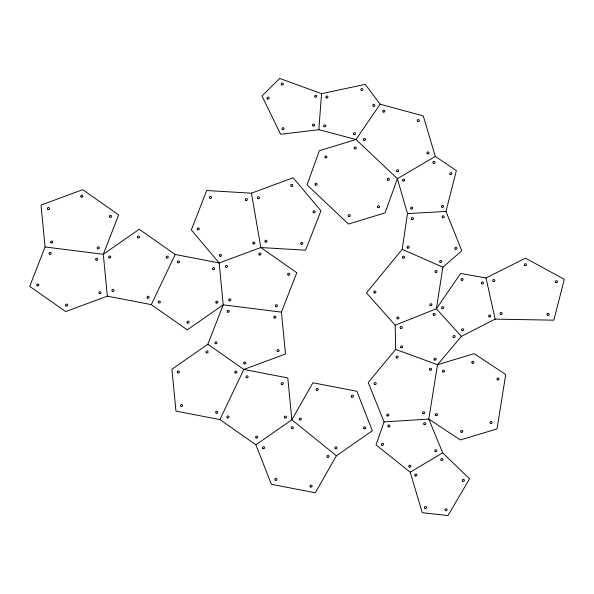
<?xml version="1.0" encoding="UTF-8"?>
<svg xmlns="http://www.w3.org/2000/svg" width="594" height="594" viewBox="0 0 594 594"><rect width="100%" height="100%" fill="white"/><g stroke="black" fill="none" stroke-linecap="round" stroke-linejoin="round"><path stroke-width="0.89" d="M321.547 93.666L279.685 78.43L261.984 95.998L280.613 134.281L318.844 129.692L321.547 93.666L365.243 84.37L380.145 104.202L423.262 115.919L435.328 156.43L456.348 170.589L445.975 211.427L461.805 250.794L442.872 267.196L436.39 308.746L461.338 336.382L495.144 319.127L553.853 320.166L564.3 279.343L525.49 258.152L486.011 277.955L460.602 273.47L436.39 308.746L395.196 325.2L395.678 349.406L368.228 382.529L384.066 421.896L376.024 444.869L410.202 472.193L422.275 512.696L447.943 515.57L469.55 478.838L442.679 452.828L428.801 419.074L437.511 364.701L461.338 336.382M395.196 325.2L366.439 292.857L402.197 249.354L407.484 213.588L397.386 178.683L355.992 139.516L318.844 129.692M107.336 296.146L103.297 254.291L118.659 214.872L82.677 189.672L41.023 205.108L45.07 246.963L29.7 286.375L65.689 311.575L107.336 296.146L151.292 304.633L187.281 329.833L223.21 304.826L281.437 312.154L296.807 272.743L260.818 247.535L251.462 193.198L206.697 190.518L191.327 229.93L219.171 262.971L223.21 304.826L207.848 344.238L171.918 369.253L175.958 411.107L219.914 419.594L255.903 444.795L271.354 484.296L315.317 492.782L336.397 455.776L372.327 430.761L356.875 391.268L312.912 382.781L291.832 419.787L255.903 444.795M151.292 304.633L175.215 254.484L219.171 262.971L260.818 247.535L305.591 250.215L320.953 210.803L293.109 177.762L251.462 193.198M219.914 419.594L243.837 369.446L285.484 354.009L281.437 312.154M380.145 104.202L355.992 139.516L319.372 150.698L307.061 184.883L348.448 224.057L385.068 212.875L397.386 178.683L435.328 156.43M410.202 472.193L442.679 452.828M384.066 421.896L428.801 419.074L460.35 439.961L497.022 428.905L505.732 374.539L474.183 353.653L437.511 364.701L395.678 349.406M407.484 213.588L445.975 211.427M45.07 246.963L103.297 254.291L139.226 229.277L175.215 254.484M402.197 249.354L442.872 267.196M207.848 344.238L243.837 369.446L287.793 377.933L291.832 419.787L336.397 455.776M486.011 277.955L495.144 319.119M281.623 384.452A1.077 1.01 1.7 0 0 283.279 383.657A1.077 1.01 1.7 0 0 281.712 382.707A1.077 1.01 1.7 0 0 281.623 384.452M246.458 377.665A1.077 1.01 1.7 0 0 248.114 376.871A1.077 1.01 1.7 0 0 246.547 375.92A1.077 1.01 1.7 0 0 246.458 377.665M227.324 417.782A1.077 1.01 1.7 0 0 228.98 416.988A1.077 1.01 1.7 0 0 227.413 416.038A1.077 1.01 1.7 0 0 227.324 417.782M256.111 437.949A1.077 1.01 1.7 0 0 257.766 437.154A1.077 1.01 1.7 0 0 256.2 436.204A1.077 1.01 1.7 0 0 256.111 437.949M284.86 417.938A1.077 1.01 1.7 0 0 286.516 417.144A1.077 1.01 1.7 0 0 284.942 416.194A1.077 1.01 1.7 0 0 284.86 417.938M288.12 275.044A1.077 1.01 1.7 0 0 289.775 274.25A1.077 1.01 1.7 0 0 288.209 273.299A1.077 1.01 1.7 0 0 288.12 275.044M259.333 254.885A1.077 1.01 1.7 0 0 260.989 254.091A1.077 1.01 1.7 0 0 259.422 253.141A1.077 1.01 1.7 0 0 259.333 254.885M226.017 267.233A1.077 1.01 1.7 0 0 227.673 266.431A1.077 1.01 1.7 0 0 226.099 265.488A1.077 1.01 1.7 0 0 226.017 267.233M229.247 300.713A1.077 1.01 1.7 0 0 230.903 299.918A1.077 1.01 1.7 0 0 229.336 298.968A1.077 1.01 1.7 0 0 229.247 300.713M275.831 306.578A1.077 1.01 1.7 0 0 277.487 305.784A1.077 1.01 1.7 0 0 275.92 304.833A1.077 1.01 1.7 0 0 275.831 306.578M206.474 352.784A1.077 1.01 1.7 0 0 208.13 351.99A1.077 1.01 1.7 0 0 206.564 351.039A1.077 1.01 1.7 0 0 206.474 352.784M177.732 372.794A1.077 1.01 1.7 0 0 179.388 372A1.077 1.01 1.7 0 0 177.814 371.05A1.077 1.01 1.7 0 0 177.732 372.794M180.962 406.281A1.077 1.01 1.7 0 0 182.618 405.479A1.077 1.01 1.7 0 0 181.051 404.536A1.077 1.01 1.7 0 0 180.962 406.281M216.127 413.068A1.077 1.01 1.7 0 0 217.79 412.273A1.077 1.01 1.7 0 0 216.216 411.323A1.077 1.01 1.7 0 0 216.127 413.068M235.261 372.943A1.077 1.01 1.7 0 0 236.924 372.148A1.077 1.01 1.7 0 0 235.35 371.198A1.077 1.01 1.7 0 0 235.261 372.943M291.721 428.571A1.077 1.01 1.7 0 0 293.377 427.777A1.077 1.01 1.7 0 0 291.803 426.826A1.077 1.01 1.7 0 0 291.721 428.571M262.971 448.581A1.077 1.01 1.7 0 0 264.627 447.787A1.077 1.01 1.7 0 0 263.06 446.837A1.077 1.01 1.7 0 0 262.971 448.581M275.334 480.182A1.077 1.01 1.7 0 0 276.99 479.38A1.077 1.01 1.7 0 0 275.423 478.437A1.077 1.01 1.7 0 0 275.334 480.182M310.506 486.969A1.077 1.01 1.7 0 0 312.162 486.174A1.077 1.01 1.7 0 0 310.588 485.224A1.077 1.01 1.7 0 0 310.506 486.969M327.368 457.365A1.077 1.01 1.7 0 0 329.024 456.571A1.077 1.01 1.7 0 0 327.457 455.62A1.077 1.01 1.7 0 0 327.368 457.365M364.092 428.668A1.077 1.01 1.7 0 0 365.748 427.873A1.077 1.01 1.7 0 0 364.181 426.923A1.077 1.01 1.7 0 0 364.092 428.668M351.73 397.074A1.077 1.01 1.7 0 0 353.385 396.28A1.077 1.01 1.7 0 0 351.819 395.329A1.077 1.01 1.7 0 0 351.73 397.074M316.565 390.288A1.077 1.01 1.7 0 0 318.221 389.486A1.077 1.01 1.7 0 0 316.647 388.543A1.077 1.01 1.7 0 0 316.565 390.288M299.703 419.891A1.077 1.01 1.7 0 0 301.358 419.097A1.077 1.01 1.7 0 0 299.784 418.146A1.077 1.01 1.7 0 0 299.703 419.891M335.35 448.678A1.077 1.01 1.7 0 0 337.006 447.883A1.077 1.01 1.7 0 0 335.432 446.933A1.077 1.01 1.7 0 0 335.35 448.678M277.48 351.44A1.077 1.01 1.7 0 0 279.135 350.646A1.077 1.01 1.7 0 0 277.569 349.695A1.077 1.01 1.7 0 0 277.48 351.44M274.242 317.953A1.077 1.01 1.7 0 0 275.898 317.159A1.077 1.01 1.7 0 0 274.331 316.208A1.077 1.01 1.7 0 0 274.242 317.953M227.665 312.095A1.077 1.01 1.7 0 0 229.321 311.301A1.077 1.01 1.7 0 0 227.747 310.35A1.077 1.01 1.7 0 0 227.665 312.095M215.37 343.622A1.077 1.01 1.7 0 0 217.025 342.827A1.077 1.01 1.7 0 0 215.459 341.877A1.077 1.01 1.7 0 0 215.37 343.622M244.156 363.788A1.077 1.01 1.7 0 0 245.812 362.993A1.077 1.01 1.7 0 0 244.245 362.043A1.077 1.01 1.7 0 0 244.156 363.788M137.853 237.823A1.077 1.01 1.7 0 0 139.508 237.028A1.077 1.01 1.7 0 0 137.942 236.078A1.077 1.01 1.7 0 0 137.853 237.823M109.11 257.833A1.077 1.01 1.7 0 0 110.766 257.039A1.077 1.01 1.7 0 0 109.199 256.088A1.077 1.01 1.7 0 0 109.11 257.833M112.34 291.32A1.077 1.01 1.7 0 0 113.996 290.518A1.077 1.01 1.7 0 0 112.429 289.575A1.077 1.01 1.7 0 0 112.34 291.32M147.512 298.106A1.077 1.01 1.7 0 0 149.168 297.312A1.077 1.01 1.7 0 0 147.594 296.361A1.077 1.01 1.7 0 0 147.512 298.106M166.639 257.982A1.077 1.01 1.7 0 0 168.302 257.187A1.077 1.01 1.7 0 0 166.728 256.244A1.077 1.01 1.7 0 0 166.639 257.982M49.517 254.232A1.077 1.01 1.7 0 0 51.173 253.438A1.077 1.01 1.7 0 0 49.599 252.487A1.077 1.01 1.7 0 0 49.517 254.232M37.222 285.759A1.077 1.01 1.7 0 0 38.877 284.964A1.077 1.01 1.7 0 0 37.311 284.014A1.077 1.01 1.7 0 0 37.222 285.759M66.008 305.925A1.077 1.01 1.7 0 0 67.671 305.13A1.077 1.01 1.7 0 0 66.097 304.18A1.077 1.01 1.7 0 0 66.008 305.925M99.332 293.577A1.077 1.01 1.7 0 0 100.987 292.783A1.077 1.01 1.7 0 0 99.421 291.832A1.077 1.01 1.7 0 0 99.332 293.577M96.094 260.09A1.077 1.01 1.7 0 0 97.75 259.296A1.077 1.01 1.7 0 0 96.183 258.345A1.077 1.01 1.7 0 0 96.094 260.09M109.979 217.181A1.077 1.01 1.7 0 0 111.635 216.387A1.077 1.01 1.7 0 0 110.061 215.436A1.077 1.01 1.7 0 0 109.979 217.181M81.185 197.022A1.077 1.01 1.7 0 0 82.841 196.228A1.077 1.01 1.7 0 0 81.274 195.278A1.077 1.01 1.7 0 0 81.185 197.022M47.869 209.363A1.077 1.01 1.7 0 0 49.525 208.568A1.077 1.01 1.7 0 0 47.958 207.625A1.077 1.01 1.7 0 0 47.869 209.363M51.099 242.849A1.077 1.01 1.7 0 0 52.755 242.055A1.077 1.01 1.7 0 0 51.188 241.105A1.077 1.01 1.7 0 0 51.099 242.849M97.683 248.715A1.077 1.01 1.7 0 0 99.339 247.921A1.077 1.01 1.7 0 0 97.772 246.97A1.077 1.01 1.7 0 0 97.683 248.715M245.768 200.371A1.077 1.01 1.7 0 0 247.423 199.577A1.077 1.01 1.7 0 0 245.857 198.626A1.077 1.01 1.7 0 0 245.768 200.371M209.957 198.225A1.077 1.01 1.7 0 0 211.613 197.431A1.077 1.01 1.7 0 0 210.038 196.48A1.077 1.01 1.7 0 0 209.957 198.225M197.661 229.759A1.077 1.01 1.7 0 0 199.317 228.965A1.077 1.01 1.7 0 0 197.75 228.014A1.077 1.01 1.7 0 0 197.661 229.759M219.936 256.185A1.077 1.01 1.7 0 0 221.592 255.39A1.077 1.01 1.7 0 0 220.025 254.44A1.077 1.01 1.7 0 0 219.936 256.185M253.252 243.844A1.077 1.01 1.7 0 0 254.908 243.043A1.077 1.01 1.7 0 0 253.341 242.1A1.077 1.01 1.7 0 0 253.252 243.844M301.165 244.201A1.077 1.01 1.7 0 0 302.821 243.406A1.077 1.01 1.7 0 0 301.255 242.456A1.077 1.01 1.7 0 0 301.165 244.201M313.461 212.667A1.077 1.01 1.7 0 0 315.117 211.872A1.077 1.01 1.7 0 0 313.55 210.922A1.077 1.01 1.7 0 0 313.461 212.667M291.186 186.241A1.077 1.01 1.7 0 0 292.842 185.447A1.077 1.01 1.7 0 0 291.275 184.496A1.077 1.01 1.7 0 0 291.186 186.241M257.87 198.582A1.077 1.01 1.7 0 0 259.526 197.787A1.077 1.01 1.7 0 0 257.952 196.837A1.077 1.01 1.7 0 0 257.87 198.582M265.355 242.055A1.077 1.01 1.7 0 0 267.01 241.261A1.077 1.01 1.7 0 0 265.444 240.31A1.077 1.01 1.7 0 0 265.355 242.055M177.836 262.704A1.077 1.01 1.7 0 0 179.492 261.909A1.077 1.01 1.7 0 0 177.925 260.959A1.077 1.01 1.7 0 0 177.836 262.704M158.702 302.821A1.077 1.01 1.7 0 0 160.358 302.027A1.077 1.01 1.7 0 0 158.791 301.076A1.077 1.01 1.7 0 0 158.702 302.821M187.489 322.988A1.077 1.01 1.7 0 0 189.144 322.193A1.077 1.01 1.7 0 0 187.578 321.243A1.077 1.01 1.7 0 0 187.489 322.988M216.238 302.977A1.077 1.01 1.7 0 0 217.894 302.183A1.077 1.01 1.7 0 0 216.32 301.232A1.077 1.01 1.7 0 0 216.238 302.977M213.001 269.49A1.077 1.01 1.7 0 0 214.657 268.696A1.077 1.01 1.7 0 0 213.09 267.746A1.077 1.01 1.7 0 0 213.001 269.49M489.114 316.773A1.077 1.01 1.7 0 0 490.77 315.978A1.077 1.01 1.7 0 0 489.196 315.028A1.077 1.01 1.7 0 0 489.114 316.773M481.808 283.835A1.077 1.01 1.7 0 0 483.464 283.041A1.077 1.01 1.7 0 0 481.897 282.091A1.077 1.01 1.7 0 0 481.808 283.835M461.479 280.249A1.077 1.01 1.7 0 0 463.134 279.455A1.077 1.01 1.7 0 0 461.568 278.504A1.077 1.01 1.7 0 0 461.479 280.249M442.114 308.472A1.077 1.01 1.7 0 0 443.77 307.677A1.077 1.01 1.7 0 0 442.196 306.727A1.077 1.01 1.7 0 0 442.114 308.472M462.065 330.583A1.077 1.01 1.7 0 0 463.721 329.789A1.077 1.01 1.7 0 0 462.154 328.838A1.077 1.01 1.7 0 0 462.065 330.583M547.497 315.169A1.077 1.01 1.7 0 0 549.153 314.375A1.077 1.01 1.7 0 0 547.586 313.424A1.077 1.01 1.7 0 0 547.497 315.169M555.85 282.514A1.077 1.01 1.7 0 0 557.506 281.712A1.077 1.01 1.7 0 0 555.939 280.769A1.077 1.01 1.7 0 0 555.85 282.514M524.799 265.555A1.077 1.01 1.7 0 0 526.455 264.761A1.077 1.01 1.7 0 0 524.888 263.81A1.077 1.01 1.7 0 0 524.799 265.555M493.22 281.4A1.077 1.01 1.7 0 0 494.876 280.606A1.077 1.01 1.7 0 0 493.31 279.655A1.077 1.01 1.7 0 0 493.22 281.4M500.527 314.337A1.077 1.01 1.7 0 0 502.182 313.535A1.077 1.01 1.7 0 0 500.608 312.593A1.077 1.01 1.7 0 0 500.527 314.337M461.152 432.172A1.077 1.01 1.7 0 0 462.808 431.378A1.077 1.01 1.7 0 0 461.241 430.427A1.077 1.01 1.7 0 0 461.152 432.172M490.488 423.336A1.077 1.01 1.7 0 0 492.144 422.534A1.077 1.01 1.7 0 0 490.577 421.591A1.077 1.01 1.7 0 0 490.488 423.336M497.46 379.841A1.077 1.01 1.7 0 0 499.116 379.046A1.077 1.01 1.7 0 0 497.549 378.096A1.077 1.01 1.7 0 0 497.46 379.841M472.215 363.127A1.077 1.01 1.7 0 0 473.871 362.333A1.077 1.01 1.7 0 0 472.304 361.39A1.077 1.01 1.7 0 0 472.215 363.127M442.879 371.97A1.077 1.01 1.7 0 0 444.535 371.176A1.077 1.01 1.7 0 0 442.968 370.225A1.077 1.01 1.7 0 0 442.879 371.97M435.914 415.466A1.077 1.01 1.7 0 0 437.57 414.671A1.077 1.01 1.7 0 0 435.996 413.721A1.077 1.01 1.7 0 0 435.914 415.466M429.997 370.114A1.077 1.01 1.7 0 0 431.652 369.32A1.077 1.01 1.7 0 0 430.086 368.369A1.077 1.01 1.7 0 0 429.997 370.114M396.532 357.87A1.077 1.01 1.7 0 0 398.188 357.076A1.077 1.01 1.7 0 0 396.621 356.133A1.077 1.01 1.7 0 0 396.532 357.87M374.576 384.377A1.077 1.01 1.7 0 0 376.232 383.576A1.077 1.01 1.7 0 0 374.658 382.633A1.077 1.01 1.7 0 0 374.576 384.377M387.243 415.867A1.077 1.01 1.7 0 0 388.899 415.072A1.077 1.01 1.7 0 0 387.325 414.122A1.077 1.01 1.7 0 0 387.243 415.867M423.032 413.61A1.077 1.01 1.7 0 0 424.688 412.815A1.077 1.01 1.7 0 0 423.114 411.865A1.077 1.01 1.7 0 0 423.032 413.61M462.771 481.199A1.077 1.01 1.7 0 0 464.426 480.405A1.077 1.01 1.7 0 0 462.852 479.455A1.077 1.01 1.7 0 0 462.771 481.199M441.268 460.395A1.077 1.01 1.7 0 0 442.924 459.6A1.077 1.01 1.7 0 0 441.357 458.65A1.077 1.01 1.7 0 0 441.268 460.395M415.288 475.883A1.077 1.01 1.7 0 0 416.943 475.089A1.077 1.01 1.7 0 0 415.377 474.138A1.077 1.01 1.7 0 0 415.288 475.883M424.94 508.293A1.077 1.01 1.7 0 0 426.603 507.499A1.077 1.01 1.7 0 0 425.029 506.548A1.077 1.01 1.7 0 0 424.94 508.293M445.478 510.588A1.077 1.01 1.7 0 0 447.134 509.793A1.077 1.01 1.7 0 0 445.567 508.843A1.077 1.01 1.7 0 0 445.478 510.588M424.131 424.539A1.077 1.01 1.7 0 0 425.787 423.745A1.077 1.01 1.7 0 0 424.22 422.794A1.077 1.01 1.7 0 0 424.131 424.539M388.342 426.796A1.077 1.01 1.7 0 0 389.998 426.002A1.077 1.01 1.7 0 0 388.431 425.052A1.077 1.01 1.7 0 0 388.342 426.796M381.905 445.173A1.077 1.01 1.7 0 0 383.561 444.379A1.077 1.01 1.7 0 0 381.994 443.428A1.077 1.01 1.7 0 0 381.905 445.173M409.251 467.033A1.077 1.01 1.7 0 0 410.907 466.238A1.077 1.01 1.7 0 0 409.34 465.288A1.077 1.01 1.7 0 0 409.251 467.033M435.231 451.544A1.077 1.01 1.7 0 0 436.894 450.749A1.077 1.01 1.7 0 0 435.32 449.799A1.077 1.01 1.7 0 0 435.231 451.544M453.534 337.333A1.077 1.01 1.7 0 0 455.19 336.538A1.077 1.01 1.7 0 0 453.623 335.588A1.077 1.01 1.7 0 0 453.534 337.333M433.575 315.221A1.077 1.01 1.7 0 0 435.231 314.426A1.077 1.01 1.7 0 0 433.665 313.476A1.077 1.01 1.7 0 0 433.575 315.221M400.616 328.385A1.077 1.01 1.7 0 0 402.279 327.591A1.077 1.01 1.7 0 0 400.705 326.641A1.077 1.01 1.7 0 0 400.616 328.385M401.009 347.75A1.077 1.01 1.7 0 0 402.665 346.948A1.077 1.01 1.7 0 0 401.091 346.005A1.077 1.01 1.7 0 0 401.009 347.75M434.474 359.986A1.077 1.01 1.7 0 0 436.13 359.192A1.077 1.01 1.7 0 0 434.556 358.241A1.077 1.01 1.7 0 0 434.474 359.986M281.675 84.868A1.077 1.01 1.7 0 0 283.331 84.073A1.077 1.01 1.7 0 0 281.764 83.123A1.077 1.01 1.7 0 0 281.675 84.868M267.508 98.923A1.077 1.01 1.7 0 0 269.164 98.129A1.077 1.01 1.7 0 0 267.597 97.178A1.077 1.01 1.7 0 0 267.508 98.923M282.41 129.551A1.077 1.01 1.7 0 0 284.066 128.757A1.077 1.01 1.7 0 0 282.499 127.807A1.077 1.01 1.7 0 0 282.41 129.551M313.001 125.883A1.077 1.01 1.7 0 0 314.657 125.089A1.077 1.01 1.7 0 0 313.09 124.139A1.077 1.01 1.7 0 0 313.001 125.883M315.162 97.06A1.077 1.01 1.7 0 0 316.817 96.265A1.077 1.01 1.7 0 0 315.251 95.315A1.077 1.01 1.7 0 0 315.162 97.06M361.286 90.399A1.077 1.01 1.7 0 0 362.941 89.605A1.077 1.01 1.7 0 0 361.375 88.655A1.077 1.01 1.7 0 0 361.286 90.399M326.321 97.832A1.077 1.01 1.7 0 0 327.985 97.037A1.077 1.01 1.7 0 0 326.41 96.094A1.077 1.01 1.7 0 0 326.321 97.832M324.161 126.656A1.077 1.01 1.7 0 0 325.816 125.861A1.077 1.01 1.7 0 0 324.25 124.911A1.077 1.01 1.7 0 0 324.161 126.656M353.883 134.519A1.077 1.01 1.7 0 0 355.539 133.717A1.077 1.01 1.7 0 0 353.972 132.774A1.077 1.01 1.7 0 0 353.883 134.519M373.203 106.267A1.077 1.01 1.7 0 0 374.859 105.465A1.077 1.01 1.7 0 0 373.292 104.522A1.077 1.01 1.7 0 0 373.203 106.267M325.356 157.759A1.077 1.01 1.7 0 0 327.012 156.965A1.077 1.01 1.7 0 0 325.445 156.014A1.077 1.01 1.7 0 0 325.356 157.759M315.511 185.113A1.077 1.01 1.7 0 0 317.166 184.318A1.077 1.01 1.7 0 0 315.6 183.368A1.077 1.01 1.7 0 0 315.511 185.113M348.619 216.446A1.077 1.01 1.7 0 0 350.274 215.652A1.077 1.01 1.7 0 0 348.708 214.709A1.077 1.01 1.7 0 0 348.619 216.446M377.918 207.506A1.077 1.01 1.7 0 0 379.573 206.712A1.077 1.01 1.7 0 0 378.007 205.762A1.077 1.01 1.7 0 0 377.918 207.506M387.771 180.153A1.077 1.01 1.7 0 0 389.426 179.358A1.077 1.01 1.7 0 0 387.86 178.408A1.077 1.01 1.7 0 0 387.771 180.153M354.655 148.812A1.077 1.01 1.7 0 0 356.311 148.017A1.077 1.01 1.7 0 0 354.744 147.074A1.077 1.01 1.7 0 0 354.655 148.812M417.708 121.376A1.077 1.01 1.7 0 0 419.364 120.575A1.077 1.01 1.7 0 0 417.797 119.632A1.077 1.01 1.7 0 0 417.708 121.376M383.219 111.999A1.077 1.01 1.7 0 0 384.875 111.204A1.077 1.01 1.7 0 0 383.308 110.254A1.077 1.01 1.7 0 0 383.219 111.999M363.899 140.251A1.077 1.01 1.7 0 0 365.555 139.449A1.077 1.01 1.7 0 0 363.988 138.506A1.077 1.01 1.7 0 0 363.899 140.251M397.007 171.584A1.077 1.01 1.7 0 0 398.663 170.79A1.077 1.01 1.7 0 0 397.096 169.839A1.077 1.01 1.7 0 0 397.007 171.584M427.368 153.779A1.077 1.01 1.7 0 0 429.024 152.985A1.077 1.01 1.7 0 0 427.457 152.034A1.077 1.01 1.7 0 0 427.368 153.779M455.279 249.176A1.077 1.01 1.7 0 0 456.935 248.381A1.077 1.01 1.7 0 0 455.368 247.431A1.077 1.01 1.7 0 0 455.279 249.176M442.612 217.679A1.077 1.01 1.7 0 0 444.267 216.884A1.077 1.01 1.7 0 0 442.701 215.934A1.077 1.01 1.7 0 0 442.612 217.679M411.82 219.409A1.077 1.01 1.7 0 0 413.476 218.614A1.077 1.01 1.7 0 0 411.909 217.664A1.077 1.01 1.7 0 0 411.82 219.409M407.588 248.025A1.077 1.01 1.7 0 0 409.244 247.23A1.077 1.01 1.7 0 0 407.677 246.28A1.077 1.01 1.7 0 0 407.588 248.025M440.132 262.296A1.077 1.01 1.7 0 0 441.788 261.501A1.077 1.01 1.7 0 0 440.221 260.551A1.077 1.01 1.7 0 0 440.132 262.296M450.193 174.547A1.077 1.01 1.7 0 0 451.848 173.752A1.077 1.01 1.7 0 0 450.282 172.802A1.077 1.01 1.7 0 0 450.193 174.547M433.382 163.216A1.077 1.01 1.7 0 0 435.038 162.422A1.077 1.01 1.7 0 0 433.471 161.471A1.077 1.01 1.7 0 0 433.382 163.216M403.029 181.022A1.077 1.01 1.7 0 0 404.685 180.227A1.077 1.01 1.7 0 0 403.111 179.277A1.077 1.01 1.7 0 0 403.029 181.022M411.107 208.947A1.077 1.01 1.7 0 0 412.763 208.152A1.077 1.01 1.7 0 0 411.197 207.202A1.077 1.01 1.7 0 0 411.107 208.947M441.899 207.217A1.077 1.01 1.7 0 0 443.555 206.422A1.077 1.01 1.7 0 0 441.988 205.472A1.077 1.01 1.7 0 0 441.899 207.217M435.439 272.334A1.077 1.01 1.7 0 0 437.095 271.54A1.077 1.01 1.7 0 0 435.528 270.589A1.077 1.01 1.7 0 0 435.439 272.334M402.895 258.063A1.077 1.01 1.7 0 0 404.559 257.269A1.077 1.01 1.7 0 0 402.984 256.318A1.077 1.01 1.7 0 0 402.895 258.063M374.294 292.864A1.077 1.01 1.7 0 0 375.95 292.07A1.077 1.01 1.7 0 0 374.383 291.119A1.077 1.01 1.7 0 0 374.294 292.864M397.297 318.74A1.077 1.01 1.7 0 0 398.953 317.946A1.077 1.01 1.7 0 0 397.386 316.996A1.077 1.01 1.7 0 0 397.297 318.74M430.256 305.576A1.077 1.01 1.7 0 0 431.912 304.781A1.077 1.01 1.7 0 0 430.346 303.831A1.077 1.01 1.7 0 0 430.256 305.576"/></g></svg>
